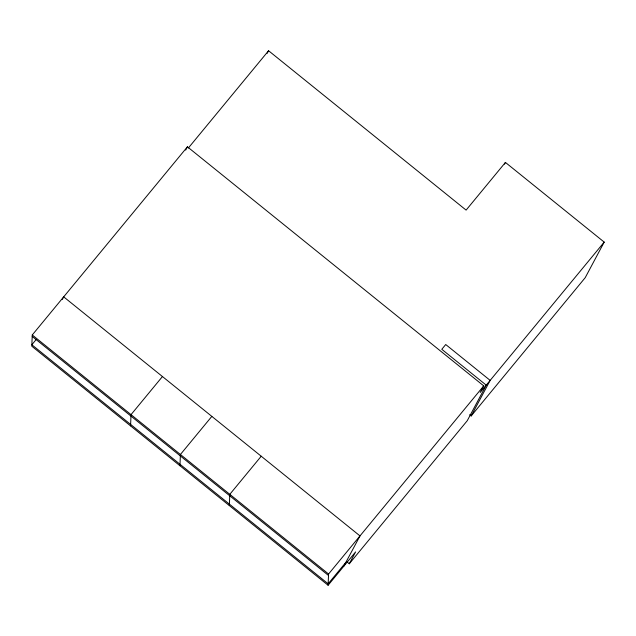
<?xml version="1.0" encoding="UTF-8"?>
<svg xmlns="http://www.w3.org/2000/svg" width="636" height="636" viewBox="0 0 636 636"><rect width="100%" height="100%" fill="white"/><g stroke="black" fill="none" stroke-linecap="round" stroke-linejoin="round"><path stroke-width="0.95" d="M188.328 148.045L268.575 50.737L466.108 210.111L505.429 162.426L604.2 242.109L480.204 392.468L483.726 385.877L187.421 146.821L32.261 334.965L31.8 346.207L328.104 585.263L355.604 551.913L349.275 563.774L346.962 561.906M130.571 425.889L131.024 414.648L162.45 376.544M179.956 465.735L180.409 454.494L211.836 416.389M229.334 505.58L229.795 494.339L261.221 456.227M328.104 585.263L328.566 574.022L483.726 385.877M62.296 299.461L63.687 296.861L359.992 535.917L343.806 566.215M185.664 150.12L187.421 146.821M267.184 53.344L268.575 50.737M504.507 164.16L505.429 162.426M469.638 414.728L471.173 415.96L490.165 380.392L445.725 344.529L441.789 349.299L486.238 385.154L467.237 420.73L349.275 563.774M604.2 242.109L585.207 277.686L471.173 415.96M36.141 339.576L31.856 344.76L328.16 583.816L345.889 562.327M32.261 334.965L328.566 574.022M32.198 336.412L328.502 575.469"/></g></svg>
